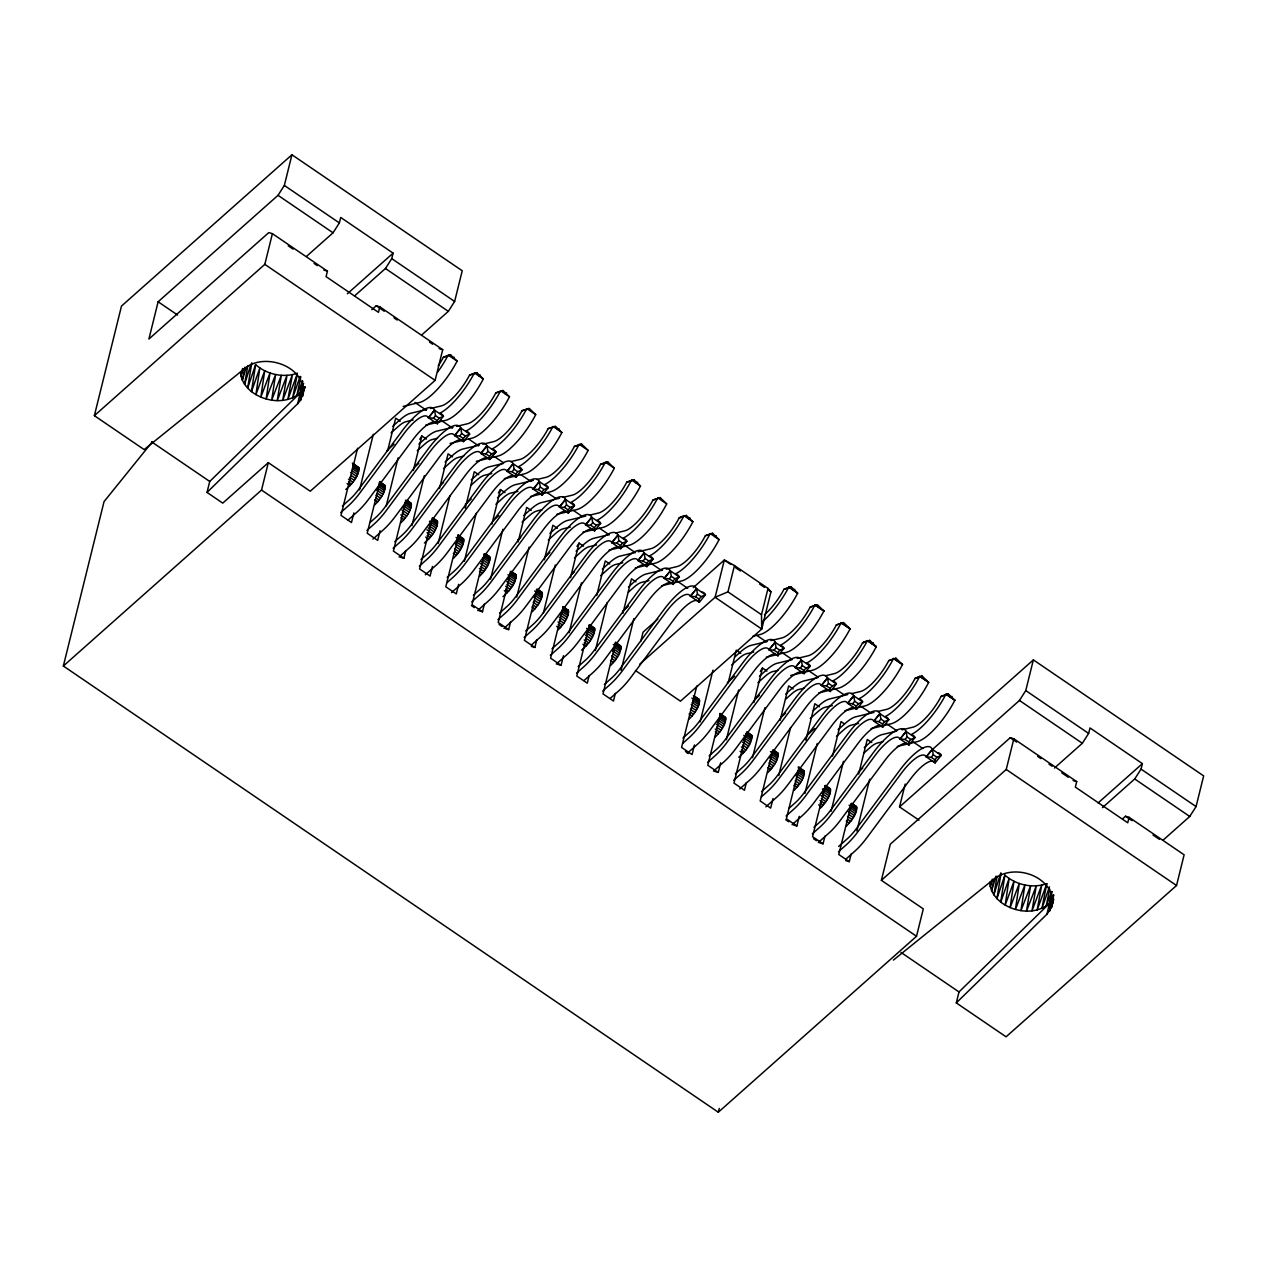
<?xml version="1.0" encoding="UTF-8"?>
<svg xmlns="http://www.w3.org/2000/svg" width="1267" height="1267" viewBox="0 0 1267 1267"><rect width="100%" height="100%" fill="white"/><g stroke="black" fill="none" stroke-linecap="round" stroke-linejoin="round"><path stroke-width="1.5" d="M345.812 489.505C352.004 483.994 359.179 476.487 358.814 467.697L352.337 463.073M374.889 504.789C379.752 499.657 385.564 493.037 385.01 485.546L380.037 481.935M401.085 522.653C405.947 517.506 411.759 510.886 411.205 503.395L407.736 500.813M424.413 543.052C430.606 537.541 437.78 530.034 437.4 521.244L432.427 517.633M453.475 558.351C458.353 553.204 464.165 546.584 463.595 539.093L458.622 535.482M479.686 576.2C484.548 571.053 490.361 564.433 489.806 556.942L486.322 554.36M502.999 596.599C509.207 591.087 516.366 583.58 516.002 574.79L511.029 571.195M532.077 611.898C536.939 606.75 542.751 600.13 542.197 592.639L537.224 589.044M558.272 629.747C563.15 624.599 568.962 617.979 568.392 610.488L563.419 606.893M581.601 650.145C587.793 644.634 594.967 637.127 594.603 628.337L589.614 624.742M610.678 665.444C615.54 660.297 621.353 653.677 620.798 646.186L615.825 642.591M689.264 718.991C694.142 713.844 699.954 707.224 699.384 699.732L694.411 696.137M715.475 736.84C720.337 731.692 726.149 725.072 725.595 717.581L722.111 715M738.788 757.238C744.996 751.727 752.155 744.22 751.79 735.43L746.817 731.835M767.865 772.537C772.727 767.39 778.54 760.77 777.986 753.279L773.013 749.684M794.061 790.386C798.939 785.239 804.735 778.619 804.181 771.128L800.712 768.546M820.256 808.235C825.134 803.088 830.946 796.468 830.376 788.993L825.403 785.382M846.467 826.084C851.329 820.937 857.141 814.317 856.587 806.841L851.614 803.23M1122.578 818.846L1125.508 816.249L1129.103 817.326L1184.122 854.813L1176.536 885.506L1006.077 1036.818L956.3 1002.91L1047.001 914.141L1051.689 907.045L1053.495 894.945M297.507 373.179C283.365 378.152 266.767 374.509 255.601 364.611L251.468 391.614C265.151 402.098 286.849 404.696 300.422 392.691L303.637 383.347M1049.44 886.852L1041.933 908.296L1046.795 883.653C1032.637 888.642 1016.039 884.999 1004.874 875.101L1000.74 902.088C1014.439 912.573 1036.137 915.186 1049.709 903.181L1052.275 895.69M251.769 362.758L247.651 388.114L251.468 391.614L259.846 367.968L255.902 394.639L264.692 370.803L260.844 397.109L269.998 373.021L266.149 398.962L275.604 374.541L271.661 400.15L281.322 375.333L277.235 400.641L286.991 375.365L282.684 400.404L292.439 374.636L287.878 399.453L296.858 374.921M1001.041 873.248L996.939 898.604L1000.74 902.088L1009.134 878.459L1005.19 905.113L1013.98 881.294L1010.132 907.6L1019.286 883.511L1015.437 909.453L1024.876 885.031L1020.949 910.64L1030.609 885.823L1026.508 911.131L1036.279 885.855L1031.972 910.894L1041.727 885.126L1037.166 909.944L1046.795 883.653M247.794 365.894L244.579 384.281L247.651 388.114L255.601 364.611M997.081 876.368L993.866 894.755L996.939 898.604L1004.874 875.101M244.816 367.208L242.345 380.179L244.579 384.281L250.929 364.421M993.74 879.551L991.618 890.669L993.866 894.755L1000.787 873.106M297.127 375.064L292.661 397.822L300.152 376.378M302.765 381.114L297.713 403.65L207.028 492.42L222.739 503.126L268.319 462.661L310.241 491.216L435.104 380.369L442.706 349.692L379.831 306.852L376.22 305.775L371.833 309.671M1052.038 891.604L1047.001 914.141M242.551 368.507L240.999 375.951L242.345 380.179L246.146 367.541M300.833 376.679L296.874 395.542L302.449 381.003M991.443 880.85L990.271 886.441L991.618 890.669L995.973 876.21M1049.725 889.038L1046.162 906.032L1051.737 891.493M304.682 386.768L303.842 390.616L304.824 386.878M1052.703 903.023L1053.542 899.174L1051.689 907.045L1053.526 899.522M297.713 403.65L300.485 400.309L303.557 387.148M956.3 1002.91L959.008 991.95L1049.709 903.181L1049.773 910.783L1053.289 895.753M304.698 387.148L300.485 400.309L300.422 392.691L209.736 481.46L207.028 492.42M304.793 387.037L302.417 396.571C308.974 367.62 265.801 351.64 245.37 367.984L144.137 449.579L94.36 415.671L121.489 306.076L291.933 154.764L462.233 270.774L454.631 301.467L448.328 311.349L421.673 334.995M1129.103 817.326L1127.757 822.806L1075.35 787.108L1076.712 781.628L1013.838 738.804L1010.227 737.711L890.321 844.17L881.373 880.327L923.295 908.882L916.516 936.281L718.31 1112.236L63.35 666.014L104.037 501.621L152.452 441.66M291.933 154.764L284.346 185.441L278.027 195.324L158.122 301.768L148.904 339.033L268.81 232.59L272.405 233.666L327.424 271.154L326.078 276.634L378.469 312.331L379.831 306.852M94.36 415.671L264.819 264.36L272.405 233.666M63.35 666.014L261.54 490.06L268.319 462.661M306.662 256.235L333.047 232.811L339.366 222.929L340.712 217.449L393.118 253.147L391.756 258.626L385.453 268.509L354.665 295.829M357.611 448.249L340.997 515.384L351.482 522.527L353.857 512.929M359.559 489.917L373.322 434.296M380.021 481.444L367.208 533.233L377.677 540.375L380.052 530.778M387.607 450.767L395.684 418.158L400.166 421.214M386.229 505.85L398.091 457.894M405.741 501.209L393.404 551.082L403.888 558.224L405.773 550.543M413.343 470.532L421.879 436.006L426.377 439.063M411.949 525.615L424.287 475.743M431.936 519.058L419.599 568.931L430.083 576.073L432.459 566.476M439.538 488.381L448.075 453.855L452.572 456.912M438.144 543.464L450.007 495.524M458.606 534.991L445.794 586.779L456.278 593.922L458.654 584.325M465.258 508.146L474.27 471.704L478.768 474.761M464.34 561.313L476.218 513.373M484.342 554.756L472.005 604.628L482.474 611.771L484.374 604.09M491.929 524.079L500.481 489.553L504.963 492.61M490.551 579.162L502.888 529.289M510.538 572.605L498.2 622.477L508.669 629.62L510.569 621.939M518.124 541.928L526.676 507.402L531.158 510.458M516.746 597.01L529.083 547.138M536.733 590.454L524.395 640.326L534.88 647.469L536.78 639.787M544.335 559.776L552.871 525.251L557.369 528.307M543.416 612.943L555.279 564.987M562.928 608.303L550.591 658.175L561.075 665.318L563.451 655.72M570.53 577.625L579.067 543.1L583.564 546.156M569.136 632.708L581.474 582.852M589.139 626.151L576.786 676.024L587.27 683.166L589.171 675.485M596.725 595.474L605.262 560.948L609.76 564.005M595.347 650.557L607.21 602.617M615.81 642.084L602.997 693.873L613.466 701.015L615.366 693.334M622.921 613.323L631.473 578.797L635.955 581.854M621.068 670.322L633.88 618.549M640.754 641.482L643.066 632.154L657.842 619.04M696.771 686.049L681.583 747.419L692.067 754.562L694.443 744.964M639.756 664.177L715.095 597.28L727.955 591.863L734.464 565.557L724.328 560.014L693.287 587.571M700.128 721.952L712.957 670.164M720.606 713.479L707.778 765.268L718.262 772.411L720.638 762.813M728.192 682.802L736.27 650.193L740.752 653.249M726.339 739.801L738.677 689.945M635.448 670.512L680.474 701.189L761.736 629.05L761.499 614.717L768.008 588.411L734.464 565.557M768.008 588.411L770.954 591.8L761.736 629.05L715.095 597.28L724.328 560.014L730.758 564.401M746.326 733.245L733.989 783.117L744.458 790.26L746.358 782.578M753.913 702.567L762.465 668.042L766.947 671.098M752.535 757.65L764.872 707.794M772.522 751.093L760.184 800.966L770.669 808.108L773.028 798.511M780.124 720.416L788.66 685.89L793.158 688.947M778.73 775.499L790.592 727.559M799.192 767.026L786.379 818.815L796.864 825.957L799.239 816.36M805.844 740.181L814.855 703.739L819.353 706.796M718.31 1112.236L719.26 1108.419M804.925 793.348L817.263 743.491M824.912 786.791L812.575 836.663L823.059 843.806L824.96 836.125M832.514 756.114L841.05 721.588L844.044 723.631M831.12 811.197L843.474 761.34M851.123 804.656L838.786 854.512L849.254 861.655L851.155 853.974M858.709 773.963L867.262 739.437L871.744 742.494M856.856 830.962L869.669 779.189M919.003 820.161L899.538 806.905L905.192 784.067M881.373 880.327L1006.236 769.481L1013.838 738.804M899.538 806.905L1019.46 700.461L1025.763 690.578L1033.365 659.885L1203.65 775.911L1196.064 806.588L1189.745 816.471L1163.106 840.132M1054.477 768.024L1082.335 743.286L1088.638 733.419L1090 727.939L1142.391 763.637L1141.044 769.117L1134.725 778.983L1102.48 807.617M1053.732 895.025L1052.766 898.826C1048.189 874.325 1013.806 864.316 994.643 878.474L893.425 960.069M300.485 400.309L304.159 387.148M1049.773 910.783L1053.447 897.622M243.042 368.697L240.999 375.951L240.587 371.706M992.314 879.187L990.271 886.441L989.86 882.196M419.773 439.301L421.879 436.006M498.374 492.847L500.481 489.553M576.96 546.394L579.067 543.1M760.358 671.336L762.465 668.042M340.744 512.565L348.108 506.04A35.729 10.928 -55.7 0 0 360.208 492.515L403.793 433.837A31.849 9.74 -55.7 0 1 428.42 417.714L434.549 410.191L443.45 416.257L437.337 423.78A31.849 9.74 -55.7 0 0 412.694 439.918L369.125 498.58A35.729 10.928 -55.7 0 1 357.009 512.106L348.187 519.945M366.939 530.414L374.303 523.889A35.729 10.928 -55.7 0 0 386.419 510.363L429.988 451.685A31.849 9.74 -55.7 0 1 454.615 435.563L460.745 428.04L469.645 434.106L463.532 441.629A31.849 9.74 -55.7 0 0 438.889 457.767L395.32 516.429A35.729 10.928 -55.7 0 1 383.204 529.954L372.91 539.093M393.15 548.263L400.499 541.738A35.729 10.928 -55.7 0 0 412.614 528.212L456.183 469.534A31.849 9.74 -55.7 0 1 480.827 453.412L486.94 445.889L495.84 451.955L489.727 459.478A31.849 9.74 -55.7 0 0 465.1 475.616L421.515 534.278A35.729 10.928 -55.7 0 1 409.399 547.803L399.105 556.942M420.977 559.539L428.325 553.014A25.736 7.871 -55.7 0 0 437.052 543.274L480.621 484.596A41.843 12.797 -55.7 0 1 513.135 463.738L522.052 469.804L515.922 477.326L507.022 471.261L513.151 463.738L514.117 469.218L517.791 471.72L522.052 469.804A41.843 12.797 -55.7 0 0 518.837 467.143M447.013 582.662L452.889 577.435A35.729 10.928 -55.7 0 0 465.005 563.91L508.59 505.232A31.849 9.74 -55.7 0 1 533.217 489.11L539.346 481.587L548.247 487.652L542.133 495.175A31.849 9.74 -55.7 0 0 517.49 511.314L473.921 569.976A35.729 10.928 -55.7 0 1 461.806 583.501L451.511 592.639M471.736 601.809L479.1 595.284A35.729 10.928 -55.7 0 0 491.2 581.759L534.785 523.081A31.849 9.74 -55.7 0 1 559.412 506.958L565.541 499.436L574.442 505.501L568.329 513.024A31.849 9.74 -55.7 0 0 543.686 529.163L500.117 587.825A35.729 10.928 -55.7 0 1 488.001 601.35L477.707 610.488M497.931 619.658L505.295 613.133A35.729 10.928 -55.7 0 0 517.411 599.608L560.98 540.93A31.849 9.74 -55.7 0 1 585.607 524.807L591.737 517.284L600.637 523.35L594.524 530.873A31.849 9.74 -55.7 0 0 569.881 547.011L526.312 605.674A35.729 10.928 -55.7 0 1 514.196 619.199L503.902 628.337M524.142 637.507L531.491 630.982A35.729 10.928 -55.7 0 0 543.606 617.457L587.175 558.779A31.849 9.74 -55.7 0 1 611.818 542.656L617.932 535.133L626.848 541.199L620.719 548.722A31.849 9.74 -55.7 0 0 596.092 564.86L552.507 623.522A35.729 10.928 -55.7 0 1 540.391 637.048L531.57 644.887M550.337 655.356L557.686 648.831A35.729 10.928 -55.7 0 0 569.802 635.305L613.371 576.643A31.849 9.74 -55.7 0 1 638.014 560.505L644.143 552.982L653.043 559.048L646.914 566.571A31.849 9.74 -55.7 0 0 622.287 582.709L578.718 641.371A35.729 10.928 -55.7 0 1 566.602 654.896L556.308 664.035M576.533 673.205L583.881 666.68A35.729 10.928 -55.7 0 0 595.997 653.154L639.582 594.492A31.849 9.74 -55.7 0 1 664.209 578.354L670.338 570.831L679.239 576.897L673.125 584.42A31.849 9.74 -55.7 0 0 648.482 600.558L604.913 659.22A35.729 10.928 -55.7 0 1 592.798 672.745L583.976 680.585M602.728 691.053L610.092 684.528A35.729 10.928 -55.7 0 0 622.208 671.003L665.777 612.341A31.849 9.74 -55.7 0 1 690.404 596.203L696.533 588.68L705.434 594.746L699.321 602.268A31.849 9.74 -55.7 0 0 674.678 618.407L631.109 677.069A35.729 10.928 -55.7 0 1 618.993 690.594L610.171 698.434M769.006 649.749L775.135 642.242L784.035 648.308L777.906 655.815L769.006 649.749L774.074 650.209L777.732 652.695L777.906 655.815A31.849 9.74 -55.7 0 0 776.877 654.58M707.524 762.449L714.889 755.924A35.729 10.928 -55.7 0 0 726.989 742.399L770.574 683.737A31.849 9.74 -55.7 0 1 795.201 667.598L801.33 660.091L810.231 666.157L804.117 673.664A31.849 9.74 -55.7 0 0 779.474 689.802L735.905 748.464A35.729 10.928 -55.7 0 1 723.79 761.99L713.495 771.128M733.72 780.298L741.084 773.773A35.729 10.928 -55.7 0 0 753.2 760.248L796.769 701.585A31.849 9.74 -55.7 0 1 821.396 685.447L827.525 677.94L836.426 684.006L830.313 691.513A31.849 9.74 -55.7 0 0 805.669 707.651L762.101 766.313A35.729 10.928 -55.7 0 1 749.985 779.838L739.69 788.977M859.422 699.178A41.843 12.797 -55.7 0 1 862.637 701.855L858.361 703.755L856.334 706.242L856.508 709.362L847.607 703.296L853.72 695.789L862.621 701.855L856.508 709.362A31.849 9.74 -55.7 0 0 831.881 725.5L788.296 784.162A35.729 10.928 -55.7 0 1 776.18 797.687L765.886 806.826M786.126 815.996L793.475 809.47A35.729 10.928 -55.7 0 0 805.59 795.945L849.159 737.283A31.849 9.74 -55.7 0 1 873.802 721.145L879.932 713.638L888.832 719.704L882.703 727.21A31.849 9.74 -55.7 0 0 858.076 743.349L814.507 802.011A35.729 10.928 -55.7 0 1 802.391 815.536L792.097 824.674M812.321 833.844L819.67 827.319A35.729 10.928 -55.7 0 0 831.786 813.794L875.37 755.132A31.849 9.74 -55.7 0 1 899.998 738.994L906.127 731.487L915.027 737.552L908.914 745.059A31.849 9.74 -55.7 0 0 884.271 761.198L840.702 819.86A35.729 10.928 -55.7 0 1 828.586 833.385L818.292 842.523M838.516 851.693L845.881 845.168A35.729 10.928 -55.7 0 0 857.997 831.643L901.566 772.981A31.849 9.74 -55.7 0 1 926.193 756.842L932.322 749.335L941.223 755.401L935.109 762.908A31.849 9.74 -55.7 0 0 910.466 779.047L866.897 837.709A35.729 10.928 -55.7 0 1 854.782 851.234L845.96 859.074M439.19 418.173L437.163 420.66L437.321 423.78L428.42 417.714L434.549 410.191L435.515 415.671L439.19 418.173L443.45 416.257A41.843 12.797 -55.7 0 0 440.251 413.596M428.42 417.714L433.488 418.158L435.515 415.671M465.385 436.022L463.358 438.509L463.532 441.629L454.631 435.563L460.745 428.04L461.711 433.52L465.385 436.022L469.645 434.106A41.843 12.797 -55.7 0 0 466.446 431.445M454.631 435.563L459.683 436.006L461.711 433.52M495.856 451.955L489.727 459.478L480.827 453.412L486.94 445.889L487.922 451.369L491.58 453.871L495.84 451.955A41.843 12.797 -55.7 0 0 492.641 449.294M480.827 453.412L485.879 453.855L487.922 451.369M489.727 459.478L489.553 456.358L491.58 453.871M513.135 463.738L507.022 471.261A31.849 9.74 -55.7 0 0 482.379 487.383L438.81 546.061A35.729 10.928 -55.7 0 1 426.694 559.586L419.345 566.111M507.022 471.261L512.09 471.704L514.117 469.218M425.3 574.79L435.61 565.652A35.729 10.928 -55.7 0 0 447.71 552.127L491.295 493.465A31.849 9.74 -55.7 0 1 515.922 477.326L515.748 474.206L517.791 471.72M543.986 489.569L541.943 492.055L542.118 495.175L533.217 489.11L539.346 481.587L540.312 487.066L543.986 489.569L548.247 487.652A41.843 12.797 -55.7 0 0 545.048 484.992M533.217 489.11L538.285 489.553L540.312 487.066M574.442 505.501L568.329 513.024L559.428 506.958L565.541 499.436L566.507 504.915L570.182 507.418L574.442 505.501A41.843 12.797 -55.7 0 0 571.243 502.841M559.428 506.958L564.48 507.402L566.507 504.915M568.329 513.024L568.154 509.904L570.182 507.418M596.377 525.267L594.35 527.753L594.524 530.873L585.623 524.807L591.737 517.284L592.718 522.764L596.377 525.267L600.637 523.35A41.843 12.797 -55.7 0 0 597.438 520.689M585.623 524.807L590.675 525.251L592.718 522.764M622.572 543.115L620.545 545.602L620.719 548.722L611.818 542.656L617.932 535.133L618.914 540.613L622.572 543.115L626.848 541.199A41.843 12.797 -55.7 0 0 623.633 538.538M611.818 542.656L616.871 543.1L618.914 540.613M653.043 559.048L646.914 566.571L638.014 560.505L644.127 552.982L645.109 558.462L648.783 560.964L653.043 559.048A41.843 12.797 -55.7 0 0 649.828 556.387M638.014 560.505L643.082 560.964L645.109 558.462M646.914 566.571L646.74 563.451L648.783 560.964M674.978 578.813L672.951 581.3L673.11 584.42L664.209 578.354L670.338 570.831L671.304 576.311L674.978 578.813L679.239 576.897A41.843 12.797 -55.7 0 0 676.04 574.236M664.209 578.354L669.277 578.813L671.304 576.311M701.174 596.662L699.146 599.148L699.321 602.268L690.42 596.203L696.533 588.68L697.499 594.16L701.174 596.662L705.434 594.746A41.843 12.797 -55.7 0 0 702.235 592.085M690.42 596.203L695.472 596.662L697.499 594.16M780.82 645.632A41.843 12.797 -55.7 0 1 784.035 648.308L779.775 650.209L776.101 647.706L775.135 642.242L769.006 649.749A31.849 9.74 -55.7 0 0 744.362 665.888L700.794 724.55A35.729 10.928 -55.7 0 1 688.678 738.075L682.802 743.301M774.074 650.209L776.101 647.706M777.732 652.695L779.775 650.209M805.97 668.057L803.943 670.544L804.102 673.664L795.217 667.598L801.33 660.075L802.296 665.555L805.97 668.057L810.231 666.157A41.843 12.797 -55.7 0 0 807.031 663.48M795.217 667.598L800.269 668.057L802.296 665.555M832.166 685.906L830.138 688.393L830.313 691.513L821.412 685.447L827.525 677.924L828.507 683.404L832.166 685.906L836.426 684.006A41.843 12.797 -55.7 0 0 833.227 681.329M821.412 685.447L826.464 685.906L828.507 683.404M858.361 703.755L854.702 701.253L853.72 695.789L847.607 703.296A31.849 9.74 -55.7 0 0 822.964 719.434L779.395 778.096A35.729 10.928 -55.7 0 1 767.279 791.622L761.388 796.848M847.607 703.296L852.659 703.755L854.702 701.253M884.572 721.604L882.529 724.091L882.703 727.21L873.802 721.145L879.916 713.622L880.898 719.102L884.572 721.604L888.832 719.704A41.843 12.797 -55.7 0 0 885.617 717.027M873.802 721.145L878.87 721.604L880.898 719.102M910.767 739.453L908.724 741.939L908.898 745.059L899.998 738.994L906.127 731.471L907.093 736.951L910.767 739.453L915.027 737.552A41.843 12.797 -55.7 0 0 911.828 734.876M899.998 738.994L905.066 739.453L907.093 736.951M936.962 757.302L934.935 759.788L935.109 762.908L926.209 756.842L932.322 749.32L933.288 754.799L936.962 757.302L941.223 755.401A41.843 12.797 -55.7 0 0 938.023 752.725M926.209 756.842L931.261 757.302L933.288 754.799M347.332 293.786L393.118 253.147M392.707 426.298L400.071 419.773A35.729 10.928 -55.7 0 1 410.429 413.343L426.773 409.415M391.075 432.871L398.44 426.345A25.736 7.871 -55.7 0 1 405.899 421.721L413.169 419.963M386.752 450.704L394.1 444.163M342.375 505.992L349.724 499.467A25.736 7.871 -55.7 0 0 358.45 489.711L402.035 431.049A41.843 12.797 -55.7 0 1 434.549 410.191M418.902 444.147L426.266 437.622A35.729 10.928 -55.7 0 1 436.624 431.192L452.968 427.264M417.286 450.719L424.635 444.194A25.736 7.871 -55.7 0 1 432.095 439.57L437.543 438.255M414.42 467.238L418.839 463.326M370.043 522.527L375.935 517.316A25.736 7.871 -55.7 0 0 384.661 507.56L428.23 448.898A41.843 12.797 -55.7 0 1 460.745 428.04M445.113 461.996L452.462 455.471A35.729 10.928 -55.7 0 1 462.819 449.041L479.179 445.113M443.482 468.568L450.83 462.043A25.736 7.871 -55.7 0 1 458.29 457.419L463.754 456.104M440.615 485.087L443.561 482.474M394.766 541.69L402.13 535.165A25.736 7.871 -55.7 0 0 410.856 525.409L454.425 466.747A41.843 12.797 -55.7 0 1 486.94 445.889M471.308 479.845L478.657 473.32A35.729 10.928 -55.7 0 1 489.014 466.889L503.553 463.389M471.15 485.118L477.041 479.892A25.736 7.871 -55.7 0 1 484.501 475.268L491.77 473.51M465.353 504.25L471.229 499.024M497.503 497.693L504.852 491.168A35.729 10.928 -55.7 0 1 515.21 484.738L533.391 480.367M495.872 504.282L503.237 497.741A25.736 7.871 -55.7 0 1 510.696 493.116L517.965 491.358M493.021 520.785L498.897 515.574M447.172 577.388L454.52 570.863A25.736 7.871 -55.7 0 0 463.247 561.123L506.816 502.445A41.843 12.797 -55.7 0 1 539.346 481.587M523.699 515.542L531.063 509.017A35.729 10.928 -55.7 0 1 541.421 502.587L559.586 498.216M522.083 522.131L529.432 515.59A25.736 7.871 -55.7 0 1 536.891 510.965L542.339 509.651M517.744 539.948L520.689 537.335M473.367 595.237L480.716 588.712A25.736 7.871 -55.7 0 0 489.442 578.971L533.027 520.294A41.843 12.797 -55.7 0 1 565.541 499.436M549.91 533.391L557.258 526.866A35.729 10.928 -55.7 0 1 567.616 520.436L585.782 516.065M548.278 539.98L555.627 533.439A25.736 7.871 -55.7 0 1 563.086 528.814L570.356 527.072M545.412 556.482L549.83 552.57M499.562 613.085L506.927 606.56A25.736 7.871 -55.7 0 0 515.653 596.82L559.222 538.142A41.843 12.797 -55.7 0 1 591.737 517.284M576.105 551.24L583.453 544.715A35.729 10.928 -55.7 0 1 593.811 538.285L608.35 534.785M574.474 557.828L581.822 551.288A25.736 7.871 -55.7 0 1 589.298 546.663L596.551 544.921M571.607 574.331L574.553 571.718M525.757 630.934L533.122 624.409A25.736 7.871 -55.7 0 0 541.848 614.669L585.417 555.991A41.843 12.797 -55.7 0 1 617.932 535.133M602.3 569.089L609.649 562.564A35.729 10.928 -55.7 0 1 620.006 556.134L634.545 552.634M600.669 575.677L608.033 569.136A25.736 7.871 -55.7 0 1 615.493 564.512L622.762 562.77M551.969 648.783L559.317 642.258A25.736 7.871 -55.7 0 0 568.044 632.518L611.613 573.84A41.843 12.797 -55.7 0 1 644.127 552.982M628.495 586.938L635.86 580.413A35.729 10.928 -55.7 0 1 646.202 573.983L662.562 570.055M628.337 592.212L634.229 586.985A25.736 7.871 -55.7 0 1 641.688 582.361L648.957 580.619M622.54 611.343L628.416 606.117M578.164 666.632L585.512 660.107A25.736 7.871 -55.7 0 0 594.239 650.367L637.824 591.689A41.843 12.797 -55.7 0 1 670.338 570.831M604.359 684.481L611.708 677.956A25.736 7.871 -55.7 0 0 620.434 668.216L664.019 609.538A41.843 12.797 -55.7 0 1 696.533 588.68M734.765 657.035L740.641 651.808A35.729 10.928 -55.7 0 1 750.998 645.394L767.359 641.45M731.661 664.922L739.025 658.381A25.736 7.871 -55.7 0 1 746.485 653.756L753.754 652.014M727.337 682.739L734.686 676.214M682.961 738.028L690.309 731.502A25.736 7.871 -55.7 0 0 699.036 721.762L742.605 663.084A41.843 12.797 -55.7 0 1 775.135 642.226M759.487 676.182L766.852 669.657A35.729 10.928 -55.7 0 1 777.209 663.243L791.748 659.743M757.872 682.77L765.22 676.23A25.736 7.871 -55.7 0 1 772.68 671.605L778.128 670.291M687.3 753.279L697.594 744.141A35.729 10.928 -55.7 0 0 709.71 730.616L753.279 671.953A31.849 9.74 -55.7 0 1 775.372 654.01M755.005 699.273L759.424 695.361M709.156 755.876L716.504 749.351A25.736 7.871 -55.7 0 0 725.231 739.611L768.816 680.933A41.843 12.797 -55.7 0 1 801.33 660.075M785.683 694.031L793.047 687.506A35.729 10.928 -55.7 0 1 803.405 681.092L817.944 677.592M785.54 699.305L791.416 694.078A25.736 7.871 -55.7 0 1 798.875 689.454L804.323 688.139M781.201 717.122L785.619 713.21M735.351 773.725L742.715 767.2A25.736 7.871 -55.7 0 0 751.442 757.46L795.011 698.782A41.843 12.797 -55.7 0 1 827.525 677.924M813.366 710.581L819.242 705.355A35.729 10.928 -55.7 0 1 829.6 698.941L847.766 694.554M810.262 718.468L817.611 711.927A25.736 7.871 -55.7 0 1 825.07 707.303L832.34 705.561M807.396 734.971L814.76 728.446M761.546 791.574L768.911 785.049A25.736 7.871 -55.7 0 0 777.637 775.309L821.206 716.631A41.843 12.797 -55.7 0 1 853.72 695.773M838.089 729.744L845.437 723.204A35.729 10.928 -55.7 0 1 855.795 716.789L873.977 712.402M836.458 736.317L843.822 729.776A25.736 7.871 -55.7 0 1 851.281 725.152L858.551 723.409M789.214 808.124L795.106 802.898A25.736 7.871 -55.7 0 0 803.832 793.158L847.401 734.48A41.843 12.797 -55.7 0 1 879.916 713.622M864.284 747.593L871.648 741.052A35.729 10.928 -55.7 0 1 881.99 734.638L896.529 731.138M864.126 752.851L870.017 747.625A25.736 7.871 -55.7 0 1 877.477 743L882.925 741.686M858.329 771.983L862.748 768.071M813.952 827.272L821.301 820.747A25.736 7.871 -55.7 0 0 830.028 811.007L873.596 752.329A41.843 12.797 -55.7 0 1 906.127 731.471M932.005 749.874L1033.365 659.885M838.675 846.435L847.496 838.596A25.736 7.871 -55.7 0 0 856.223 828.856L899.808 770.178A41.843 12.797 -55.7 0 1 932.322 749.32M1098.093 802.961L1142.391 763.637M438.287 365.815A31.849 9.74 -55.7 0 0 443.402 357.215L450.577 354.808L457.102 361.111A41.843 12.797 -55.7 0 1 419.504 402.494L403.144 406.438M448.993 355.52L450.577 354.808M452.652 358.023L454.251 357.294M430.416 408.528L441.312 405.915A31.849 9.74 -55.7 0 0 469.598 375.064L476.788 372.656L483.297 378.96A41.843 12.797 -55.7 0 1 445.699 420.343L425.712 425.158M476.788 372.656L469.598 375.064M478.863 375.871L480.446 375.143M456.611 426.377L467.507 423.764A31.849 9.74 -55.7 0 0 495.793 392.913L502.983 390.505L509.492 396.809A41.843 12.797 -55.7 0 1 471.894 438.192L450.086 443.45M502.983 390.505L495.793 392.913M505.058 393.72L506.642 392.992M482.806 444.226L493.718 441.613A31.849 9.74 -55.7 0 0 521.988 410.761L529.178 408.354L535.703 414.657A41.843 12.797 -55.7 0 1 498.105 456.041L476.297 461.299M510.823 461.647L519.913 459.462A31.849 9.74 -55.7 0 0 548.183 428.61L555.374 426.203L561.899 432.506A41.843 12.797 -55.7 0 1 524.3 473.89L504.314 478.704M557.448 429.418L559.048 428.689M537.018 479.496L546.109 477.311A31.849 9.74 -55.7 0 0 574.394 446.459L581.569 444.052L588.094 450.355A41.843 12.797 -55.7 0 1 550.496 491.754L530.509 496.553M581.569 444.052L574.394 446.459M563.229 497.345L572.304 495.159A31.849 9.74 -55.7 0 0 600.59 464.308L607.78 461.901L614.289 468.204A41.843 12.797 -55.7 0 1 576.691 509.603L556.704 514.402M607.78 461.901L600.59 464.308M589.424 515.194L598.515 513.008A31.849 9.74 -55.7 0 0 626.785 482.157L633.975 479.75L640.484 486.053A41.843 12.797 -55.7 0 1 602.886 527.452L582.899 532.251M633.975 479.75L626.785 482.157M636.05 482.965L637.634 482.236M615.619 533.043L624.71 530.857A31.849 9.74 -55.7 0 0 652.98 500.006L660.17 497.598L666.695 503.902A41.843 12.797 -55.7 0 1 629.097 545.301L609.094 550.1M658.587 498.311L660.17 497.598M692.891 521.751L686.366 515.447L679.191 517.855A31.849 9.74 -55.7 0 1 650.905 548.706L638.188 551.763M635.305 567.949L655.292 563.15A41.843 12.797 -55.7 0 0 692.891 521.751L683.974 515.685L679.191 517.855L682.913 516.73M684.782 516.16L686.366 515.447M688.44 518.662L690.04 517.934M666.204 569.184L677.101 566.555A31.849 9.74 -55.7 0 0 705.386 535.703L712.577 533.296L719.086 539.599A41.843 12.797 -55.7 0 1 681.488 580.999L661.501 585.797M712.577 533.296L705.386 535.703M714.651 536.511L716.235 535.783M764.524 614.733A31.849 9.74 -55.7 0 0 783.972 589.25L791.162 586.843L797.687 593.146A41.843 12.797 -55.7 0 1 760.089 634.545L752.82 636.287M791.162 586.843L783.988 589.25M793.237 590.058L794.837 589.345M771.001 640.579L781.897 637.95A31.849 9.74 -55.7 0 0 810.183 607.099L817.358 604.692L823.883 610.995A41.843 12.797 -55.7 0 1 786.284 652.394L766.297 657.209M797.196 658.428L808.093 655.799A31.849 9.74 -55.7 0 0 836.378 624.948L843.569 622.54L850.078 628.844A41.843 12.797 -55.7 0 1 812.48 670.243L790.671 675.485M818.688 692.906L838.675 688.092A41.843 12.797 -55.7 0 0 876.273 646.693L869.764 640.389L862.574 642.797A31.849 9.74 -55.7 0 1 834.288 673.648L825.213 675.834M871.839 643.604L873.422 642.892M851.408 693.683L860.499 691.497A31.849 9.74 -55.7 0 0 888.769 660.645L895.959 658.238L902.484 664.542A41.843 12.797 -55.7 0 1 864.886 705.941L844.883 710.755M895.959 658.238L888.785 660.645M871.094 728.604L891.081 723.79A41.843 12.797 -55.7 0 0 928.679 682.39L922.154 676.087L914.98 678.494A31.849 9.74 -55.7 0 1 886.694 709.346L877.603 711.531M901.993 729.824L912.889 727.195A31.849 9.74 -55.7 0 0 941.175 696.343L948.349 693.936L954.875 700.239A41.843 12.797 -55.7 0 1 917.276 741.638L897.289 746.453M948.349 693.936L941.175 696.343M950.44 697.151L952.024 696.438M538.998 592.481L541.722 592.101M800.982 770.97L803.706 770.589M853.388 806.667L856.096 806.287M443.402 357.215L447.124 356.09M522.004 410.761L527.579 409.067M548.199 428.61L553.79 426.916M652.996 500.006L656.718 498.881M810.183 607.099L815.774 605.404M836.378 624.948L841.969 623.253M382.903 484.913L384.519 485.008M435.294 520.61L436.925 520.705M461.489 538.459L463.12 538.554M487.7 556.308L489.315 556.403M513.895 574.157L515.511 574.252M566.286 609.855L567.917 609.95M592.481 627.703L594.112 627.798M618.692 645.552L620.307 645.647M697.278 699.099L698.909 699.194M749.684 734.797L751.299 734.892M775.879 752.661L777.51 752.741M828.27 788.359L829.901 788.438M869.764 640.389L862.574 642.797L867.372 640.627L876.273 646.693L867.372 640.627A41.843 12.797 -55.7 0 1 832.878 680.87M922.154 676.087L914.964 678.494L919.779 676.325L928.679 682.39L919.763 676.325A41.843 12.797 -55.7 0 1 885.269 716.568M323.829 270.061L327.424 271.154M439.095 348.599L442.706 349.692M400.277 557.132L403.888 558.224M1073.101 780.551L1076.712 781.628M478.878 610.678L482.474 611.771M505.074 628.527L508.669 629.62M531.269 646.376L534.88 647.469M557.48 664.225L561.075 665.318M714.667 771.334L718.262 772.411M793.269 824.88L796.864 825.957M819.464 842.729L823.059 843.806M845.659 860.578L849.254 861.655M284.346 185.441L339.366 222.929M391.756 258.626L454.631 301.467M1025.763 690.578L1088.638 733.419M1141.044 769.117L1196.064 806.588M278.027 195.324L333.047 232.811M385.453 268.509L448.328 311.349M1019.46 700.461L1082.335 743.286M1134.725 778.983L1189.745 816.471M288.227 245.814L293.089 249.124M314.121 263.457L317.352 265.658M376.22 305.775L384.281 311.254M393.958 317.843L397.189 320.044M429.434 342.011L432.649 344.212M788.787 587.08L797.687 593.146L788.771 587.08A41.843 12.797 -55.7 0 1 761.641 622.366M814.982 604.929L823.883 610.995L814.982 604.929A41.843 12.797 -55.7 0 1 780.472 645.172M841.177 622.778L850.078 628.844L841.177 622.778A41.843 12.797 -55.7 0 1 806.667 663.021M893.568 658.476L902.484 664.542L893.568 658.476A41.843 12.797 -55.7 0 1 859.074 698.719M945.974 694.173L954.875 700.239L945.974 694.173A41.843 12.797 -55.7 0 1 911.464 734.417M1010.227 737.711L1016.688 742.114M1037.641 756.383L1040.872 758.585M1048.933 764.08L1052.148 766.266M1061.825 772.87L1068.271 777.257M1125.508 816.249L1131.985 820.668M1153.018 835.001L1159.495 839.403M457.102 361.111L448.201 355.045A41.843 12.797 -55.7 0 1 437.606 372.118M483.297 378.96L474.396 372.894A41.843 12.797 -55.7 0 1 439.887 413.137M509.492 396.809L500.592 390.743A41.843 12.797 -55.7 0 1 466.098 430.986M535.703 414.657L526.787 408.592A41.843 12.797 -55.7 0 1 492.293 448.835M561.899 432.506L552.982 426.441A41.843 12.797 -55.7 0 1 518.488 466.684M588.094 450.355L579.193 444.289A41.843 12.797 -55.7 0 1 544.683 484.532M614.289 468.204L605.388 462.138A41.843 12.797 -55.7 0 1 570.894 502.381M640.484 486.053L631.584 479.987A41.843 12.797 -55.7 0 1 597.09 520.23M666.695 503.902L657.779 497.836A41.843 12.797 -55.7 0 1 623.285 538.079M719.086 539.599L710.185 533.534A41.843 12.797 -55.7 0 1 675.675 573.777M735.573 567.695L740.403 570.974M759.693 584.119L764.524 587.413M767.739 589.598L770.954 591.8M264.819 264.36L435.104 380.369M1006.236 769.481L1176.536 885.506M727.955 591.863L761.499 614.717M414.927 402.447L426.361 410.239M441.059 420.264L452.493 428.04M468.822 439.174L478.625 445.857M494.954 456.975L503.126 462.55M521.101 474.792L530.889 481.46M547.233 492.594L555.389 498.153M573.365 510.395L581.521 515.954M599.497 528.196L609.3 534.88M623.997 544.889L635.432 552.681M650.129 562.691L661.564 570.483M676.261 580.492L687.696 588.284M756.288 635.02L766.092 641.704M782.42 652.838L792.223 659.505M808.568 670.639L818.355 677.307M834.7 688.44L844.487 695.124M860.831 706.242L870.635 712.925M886.963 724.043L896.767 730.726M913.095 741.86L922.899 748.528M433.488 418.158L437.163 420.66M459.683 436.006L463.358 438.509M485.879 453.855L489.553 456.358M512.09 471.704L515.748 474.206M538.285 489.553L541.943 492.055M564.48 507.402L568.154 509.904M590.675 525.251L594.35 527.753M616.871 543.1L620.545 545.602M643.082 560.964L646.74 563.451M669.277 578.813L672.951 581.3M695.472 596.662L699.146 599.148M800.269 668.057L803.943 670.544M826.464 685.906L830.138 688.393M852.659 703.755L856.334 706.242M878.87 721.604L882.529 724.091M905.066 739.453L908.724 741.939M931.261 757.302L934.935 759.788M158.122 301.768L177.586 315.04M352.828 463.627L358.814 467.697M380.512 482.489L385.01 485.546M406.707 500.338L411.205 503.395M432.918 518.187L437.4 521.244M457.609 535.022L463.595 539.093M485.309 553.885L489.806 556.942M511.504 571.734L516.002 574.79M537.715 589.583L542.197 592.639M562.706 606.671L568.392 610.488M590.105 625.28L594.603 628.337M616.3 643.129L620.798 646.186M693.397 695.662L699.384 699.732M719.608 713.511L725.595 717.581M747.292 732.374L751.79 735.43M773.488 750.222L777.986 753.279M798.194 767.058L804.181 771.128M825.894 785.92L830.376 788.993M852.089 803.769L856.587 806.841M353.065 464.482L359.052 468.568M379.261 482.331L385.247 486.417M405.456 500.18L411.442 504.266M433.156 519.058L437.638 522.115M457.862 535.878L463.849 539.964M484.057 553.727L490.044 557.813M510.253 571.575L516.239 575.661M536.448 589.424L542.434 593.51M562.643 607.273L568.645 611.359M588.854 625.122L594.841 629.208M615.049 642.971L621.036 647.057M693.651 696.533L699.637 700.603M719.846 714.382L725.833 718.452M747.53 733.245L752.028 736.301M773.741 751.093L778.223 754.15M798.432 767.929L804.434 771.999M824.643 785.778L830.629 789.848M850.838 803.626L856.825 807.697M353.05 465.654L359.036 469.724M379.245 483.503L385.247 487.573M405.456 501.352L411.442 505.422M431.651 519.201L437.638 523.271M457.846 537.05L463.833 541.12M484.042 554.898L490.028 558.969M510.253 572.747L516.239 576.818M536.448 590.596L542.434 594.666M562.643 608.445L568.63 612.515M588.838 626.294L594.825 630.364M615.033 644.143L621.036 648.213M693.635 697.689L699.622 701.76M719.83 715.538L725.817 719.608M746.025 733.387L752.028 737.457M772.236 751.236L778.223 755.306M798.432 769.085L804.418 773.155M824.627 786.934L830.614 791.004M850.822 804.783L856.809 808.853M352.796 467.064L358.783 471.134M378.991 484.913L384.978 488.999M405.187 502.761L411.189 506.848M431.398 520.61L437.384 524.696M456.088 537.446L463.579 542.545M483.788 556.308L489.775 560.394M509.983 574.157L515.97 578.243M534.69 590.992L542.181 596.092M562.39 609.855L568.376 613.941M588.585 627.703L594.571 631.79M613.291 644.539L620.767 649.638M691.877 698.085L699.368 703.185M719.577 716.948L725.563 721.034M745.772 734.797L751.759 738.883M770.479 751.632L777.97 756.732M798.178 770.494L804.165 774.58M824.374 788.343L830.36 792.429M849.08 805.178L856.555 810.278M352.305 468.695L358.292 472.765M378.5 486.544L384.487 490.614M404.696 504.393L410.682 508.463M429.402 521.212L436.877 526.312M457.102 540.09L463.088 544.161M483.297 557.939L489.284 562.01M507.988 574.759L515.479 579.858M535.688 593.637L541.674 597.707M561.883 611.486L567.885 615.556M586.589 628.321L594.08 633.421M614.289 647.184L620.276 651.27M692.875 700.73L698.877 704.816M719.086 718.579L725.072 722.665M743.777 735.414L751.268 740.514M771.476 754.277L777.463 758.363M797.672 772.126L803.658 776.212M822.378 788.961L829.869 794.061M850.078 807.823L856.064 811.909M351.577 470.485L357.563 474.571M377.772 488.333L383.758 492.42M403.967 506.182L409.97 510.268M430.178 524.031L436.165 528.117M456.373 541.88L462.36 545.966M482.569 559.729L488.555 563.815M508.764 577.578L514.75 581.664M534.975 595.427L540.961 599.513M561.17 613.276L567.157 617.362M587.365 631.124L593.352 635.21M613.561 648.973L619.547 653.059M692.162 702.52L698.149 706.606M718.357 720.369L724.344 724.455M744.553 738.218L750.539 742.304M770.748 756.066L776.75 760.152M796.959 773.915L802.945 778.001M823.154 791.764L829.141 795.85M849.349 809.613L855.336 813.699M350.658 472.385L356.645 476.471M376.853 490.234L382.84 494.32M403.049 508.083L409.035 512.169M429.244 525.932L435.23 530.018M455.439 543.781L461.426 547.867M481.65 561.629L487.637 565.716M507.845 579.478L513.832 583.564M534.04 597.327L540.027 601.413M560.236 615.176L566.222 619.262M586.431 633.025L592.433 637.111M612.642 650.874L618.629 654.96M691.228 704.42L697.214 708.506M717.439 722.269L723.425 726.355M743.634 740.118L749.621 744.204M769.829 757.967L775.816 762.053M796.024 775.816L802.011 779.902M822.22 793.665L828.206 797.751M848.431 811.529L854.417 815.6M351.038 475.363L355.536 478.419M377.249 493.211L381.731 496.268M401.94 510.047L407.926 514.117M428.151 527.896L434.138 531.966M455.835 546.758L460.333 549.815M480.541 563.593L486.528 567.664M506.737 581.442L512.723 585.512M534.436 600.305L538.934 603.361M559.143 617.14L565.13 621.21M585.338 634.989L591.325 639.059M613.038 653.851L617.52 656.908M691.624 707.398L696.121 710.454M716.33 724.233L722.317 728.319M742.525 742.082L748.512 746.168M770.225 760.944L774.707 764.017M796.42 778.793L800.918 781.866M821.127 795.628L827.113 799.715M848.827 814.491L853.309 817.563M349.803 477.311L354.285 480.367M375.998 495.159L380.496 498.216M402.193 513.008L406.691 516.065M426.9 529.844L432.886 533.914M454.6 548.706L459.082 551.763M480.795 566.555L485.277 569.612M506.99 584.404L511.488 587.46M533.185 602.253L537.683 605.309M559.396 620.101L563.878 623.158M585.592 637.95L590.074 641.007M611.787 655.799L616.285 658.856M690.388 709.346L694.87 712.418M716.584 727.195L721.066 730.267M742.779 745.044L747.277 748.116M768.974 762.892L773.472 765.965M795.185 780.741L799.667 783.814M821.38 798.59L825.862 801.663M847.575 816.439L852.073 819.511M348.457 479.195L352.939 482.252M376.141 498.058L379.134 500.101M400.847 514.893L405.345 517.95M427.042 532.742L431.54 535.798M454.742 551.604L457.735 553.647M479.449 568.44L483.931 571.496M505.644 586.288L510.142 589.345M533.344 605.151L536.337 607.194M558.034 621.986L562.532 625.043M584.245 639.835L588.727 642.892M611.929 658.697L614.923 660.74M690.531 712.26L693.524 714.287M715.237 729.079L719.719 732.136M741.433 746.928L745.915 749.985M769.132 765.806L772.126 767.834M795.328 783.655L798.321 785.683M820.034 800.475L824.516 803.531M847.718 819.353L850.711 821.38M348.536 481.967L351.529 484.01M374.731 499.816L377.724 501.859M400.926 517.665L403.92 519.708M427.137 535.513L430.131 537.556M453.333 553.362L456.326 555.405M479.528 571.211L482.521 573.254M505.723 589.06L508.716 591.103M531.934 606.909L534.927 608.952M558.129 624.758L561.123 626.801M584.325 642.607L587.318 644.65M610.52 660.455L613.513 662.498M689.121 714.002L692.115 716.045M715.317 731.867L718.31 733.894M741.512 749.716L744.505 751.743M767.707 767.564L770.716 769.592M793.918 785.413L796.911 787.44M820.113 803.262L823.107 805.289M846.308 821.111L849.302 823.138M347.11 483.551L350.104 485.594M425.696 537.097L428.689 539.14M504.298 590.644L507.291 592.687M556.688 626.341L559.681 628.384M582.883 644.19L585.892 646.233M740.086 751.283L743.08 753.327M818.672 804.83L821.665 806.873M471.387 605.578L474.381 607.622M499.087 624.457L502.08 626.5M685.479 751.442L688.472 753.485M785.778 819.781L788.771 821.808M813.477 838.643L816.471 840.686M261.54 490.06L916.516 936.281M151.692 441.914L209.736 481.46M900.98 952.404L959.008 991.95M683.974 515.685A41.843 12.797 -55.7 0 1 649.48 555.928"/></g></svg>
